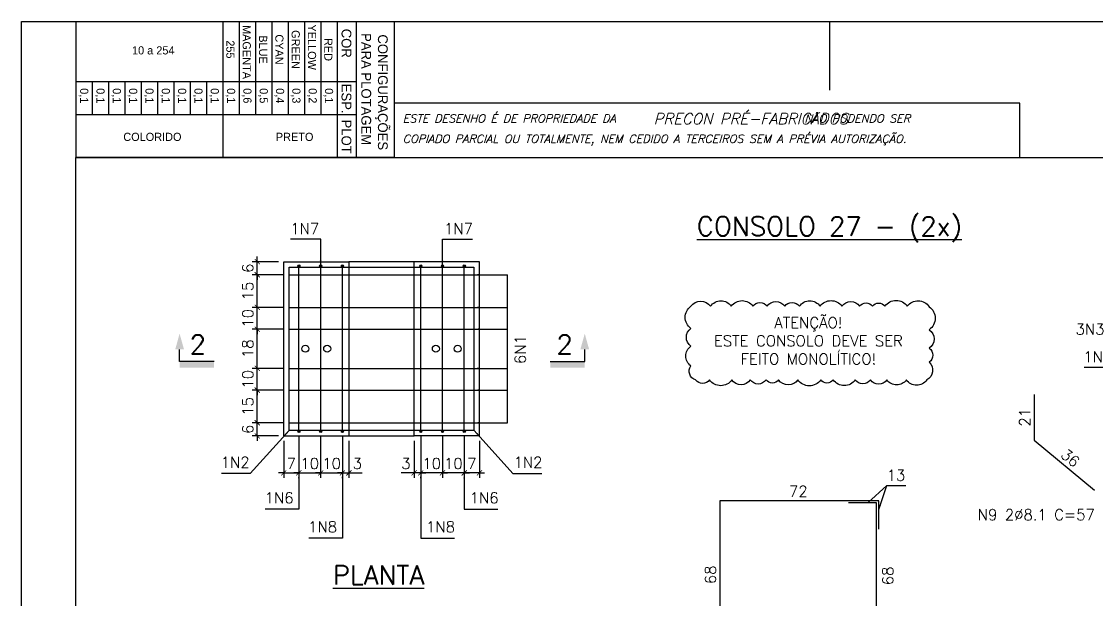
# Model space of a CAD drawing. Header units: centimetres. Extents: x 1658 to 14396, y 8294 to 11444.
# Drawn here: x 9541 to 11023, y 10647 to 11444 of the extents above; entities that cross this region are included whole.
import ezdxf
from ezdxf.enums import TextEntityAlignment as Align

# ---------------------------------------------------------------- set-up
doc = ezdxf.new("R2010")
doc.units = ezdxf.units.CM
doc.header["$LTSCALE"] = 50
doc.header["$MEASUREMENT"] = 0
doc.header["$PDMODE"] = 67
for name, color, linetype in [('FORMATO-PRECON', 2, 'Continuous'), ('HACHURAS-PRECON', 1, 'Continuous'), ('IND- CORTE-PRECON', 4, 'Continuous'), ('LINHA-01-PRECON', 1, 'Continuous'), ('LINHA-02-PRECON', 2, 'Continuous'), ('LINHA-04-PRECON', 4, 'Continuous'), ('TEXTO-35-PRECON', 5, 'Continuous'), ('X1', 2, 'Continuous')]:
    doc.layers.add(name, color=color, linetype=linetype)
doc.styles.add('PRECON-ROMANS', font='romans.shx')
doc.styles.add('R060', font='ACENT.shx', dxfattribs={"height": 75})
doc.styles.add('ROMANS', font='ROMANS.SHX', dxfattribs={"oblique": 15, "height": 3})
doc.styles.get("Standard").update_dxf_attribs({"font": 'romans.shx'})
doc.dimstyles.new('ESC50-50', dxfattribs={"dimscale": 50, "dimtxt": 0.2, "dimasz": 0.15, "dimexe": 0.15, "dimexo": 0.15, "dimgap": 0.08, "dimtad": 1, "dimdec": 1, "dimzin": 12, "dimdsep": 46, "dimtxsty": 'Standard', "dimblk": 'ARCHTICK', "dimcen": 0.09, "dimdle": 0.15, "dimclrd": 256, "dimclre": 256, "dimclrt": 2, "dimazin": 3, "dimtfac": 1, "dimtdec": 1, "dimtmove": 1, "dimatfit": 2, "dimfxl": 0.15, "dimtolj": 1, "dimtzin": 0, "dimarcsym": 0})
doc.dimstyles.new('ESC75-25', dxfattribs={"dimscale": 0, "dimtxt": 15, "dimasz": 7, "dimexe": 7, "dimexo": 7, "dimgap": 5.5, "dimtad": 1, "dimdec": 1, "dimlfac": 0.333333, "dimdsep": 46, "dimtxsty": 'Standard', "dimblk": 'ARCHTICK', "dimcen": 0.1, "dimdle": 7, "dimclrd": 256, "dimclre": 256, "dimclrt": 2, "dimadec": 0, "dimazin": 0, "dimtfac": 1, "dimtdec": 1, "dimtix": 1, "dimtmove": 2, "dimatfit": 3, "dimfxl": 1, "dimarcsym": 0})
doc.dimstyles.new('ESC75-75', dxfattribs={"dimscale": 0, "dimtxt": 15, "dimasz": 7, "dimexe": 7, "dimexo": 7, "dimgap": 5.5, "dimtad": 1, "dimdec": 1, "dimdsep": 46, "dimtxsty": 'Standard', "dimblk": 'ARCHTICK', "dimcen": 0.1, "dimdle": 7, "dimclrd": 256, "dimclre": 256, "dimclrt": 2, "dimadec": 0, "dimazin": 0, "dimtfac": 1, "dimtdec": 1, "dimtix": 1, "dimtmove": 2, "dimatfit": 3, "dimfxl": 1, "dimarcsym": 0})

# ---------------------------------------------------------------- blocks, each defined once
blk = doc.blocks.new('A$C0AF02B9D')
at = {"layer": 'FORMATO-PRECON', "color": 1}
for p, q in [((0, 585), (250, 585)), ((0, 0), (0, 585)), ((250, 585), (250, 0)), ((0, 480), (250, 480)), ((0, 450), (170.7, 450)), ((0, 420), (170.7, 420)), ((0, 390), (170.7, 390)), ((0, 360), (170.7, 360)), ((0, 330), (170.7, 330)), ((0, 300), (170.7, 300)), ((110.1, 240), (170.7, 240)), ((110.1, 210), (170.7, 210)), ((110.1, 180), (170.7, 180)), ((110.1, 150), (170.7, 150)), ((110.1, 150), (170.7, 150)), ((110.1, 120), (170.7, 120)), ((110.1, 120), (170.7, 120)), ((110.1, 90), (170.7, 90)), ((110.1, 90), (170.7, 90)), ((110.1, 60), (170.7, 60)), ((110.1, 60), (170.7, 60)), ((110.1, 30), (170.7, 30)), ((110.1, 30), (170.7, 30)), ((0, 0), (250, 0)), ((110.1, 0), (170.7, 0)), ((110.1, 0), (170.7, 0)), ((110.1, 0), (170.7, 0))]:
    blk.add_line(p, q, dxfattribs=at)
at = {"layer": 'FORMATO-PRECON'}
for p, q in [((0, 515), (250, 515)), ((110.1, 0), (110.1, 515)), ((170.7, 0), (170.7, 515)), ((0, 270), (250, 270))]:
    blk.add_line(p, q, dxfattribs=at)
at = {"layer": 'FORMATO-PRECON', "style": 'R060'}
for s, p in [('CONFIGURAÇÕES ', (133.4, 563.9)), ('PARA PLOTAGEM', (124.3, 533.7)), ('COR', (40, 497.3)), ('ESP.', (141.8, 497.3)), ('PLOT', (211.6, 497.3))]:
    blk.add_text(s, height=18, dxfattribs=at).set_placement(p, align=Align.MIDDLE)
at = {"layer": 'FORMATO-PRECON', "color": 1, "style": 'R060'}
for s, p in [('RED', (51.5, 464)), ('0,1', (136.5, 464)), ('YELLOW', (47.2, 434)), ('0,2', (136.5, 434)), ('GREEN', (51.5, 404)), ('0,3', (136.5, 404)), ('CYAN', (51.5, 374)), ('0,4', (136.5, 374)), ('BLUE', (51.5, 344)), ('0,5', (136.5, 344)), ('MAGENTA', (56.1, 314)), ('0,6', (136.5, 314)), ('255', (51.3, 284)), ('0,1', (136.5, 284)), ('0,1', (136.5, 254)), ('0,1', (136.5, 224)), ('0,1', (136.5, 194)), ('0,1', (136.5, 164)), ('0,1', (136.5, 134)), ('0,1', (136.5, 104)), ('0,1', (136.5, 74)), ('0,1', (136.5, 44)), ('0,1', (136.5, 14))]:
    blk.add_text(s, height=15, dxfattribs=at).set_placement(p, align=Align.MIDDLE)
for s, p in [('PRETO', (212, 402.1)), ('10 a 254', (53, 142.2)), ('COLORIDO', (212, 140.6))]:
    blk.add_text(s, height=15, rotation=90, dxfattribs=at).set_placement(p, align=Align.MIDDLE)
blk = doc.blocks.new('A$C432D58B7')
at = {"layer": 'LINHA-01-PRECON'}
blk.add_blockref('A$C0AF02B9D', (0, 0), dxfattribs=at)
blk = doc.blocks.new('A$C550964AD')
at = {"layer": 'LINHA-01-PRECON'}
blk.add_blockref('A$C432D58B7', (0, 0), dxfattribs=at)
blk = doc.blocks.new('A$C2E607E54')
at = {"layer": 'FORMATO-PRECON', "color": 6}
blk.add_line((1835, 4050), (685, 4050), dxfattribs=at)
at = {"layer": 'FORMATO-PRECON'}
for points in [[(0, 4200), (2970, 4200), (2970, 0), (0, 0)], [(685, 3950), (1835, 3950), (1835, 4050), (685, 4050)]]:
    blk.add_lwpolyline(points, close=True, dxfattribs=at)
blk.add_lwpolyline([(1485, 4200), (1485, 4073.6)], dxfattribs=at)
at = {"layer": 'FORMATO-PRECON', "color": 6}
blk.add_lwpolyline([(100, 3950), (2870, 3950), (2870, 100), (100, 100)], close=True, dxfattribs=at)
at = {"layer": 'TEXTO-35-PRECON', "rotation": 270}
blk.add_blockref('A$C550964AD', (100, 4200), dxfattribs=at)
at = {"layer": 'FORMATO-PRECON', "style": 'ROMANS', "oblique": 15}
for s, p in [('ESTE DESENHO É DE PROPRIEDADE DA                            NÃO PODENDO SER', (700.8, 4014.4)), ('COPIADO PARCIAL OU TOTALMENTE, NEM CEDIDO A TERCEIROS SEM A PRÉVIA AUTORIZAÇÃO.', (700.8, 3977))]:
    blk.add_text(s, height=15, dxfattribs=at).set_placement(p)
at = {"layer": 'FORMATO-PRECON', "color": 3, "style": 'ROMANS', "oblique": 15}
blk.add_text('PRECON PRÉ-FABRICADOS', height=20, dxfattribs=at).set_placement((1162, 4011.3))
blk = doc.blocks.new('*D149')
at = {"layer": 'Defpoints', "color": 0, "linetype": 'Continuous', "transparency": 16777216}
for p in [(10937, 10930), (10937, 10866.9), (10937, 10866.9)]:
    blk.add_point(p, dxfattribs=at)
at = {"layer": 'LINHA-01-PRECON', "color": 2, "linetype": 'Continuous', "transparency": 16777216, "insert": (10924, 10898.4), "char_height": 15, "attachment_point": 5, "rotation": 90}
blk.add_mtext('21', dxfattribs=at)
blk = doc.blocks.new('_ArchTick')
at = {"color": 0, "linetype": 'ByBlock', "const_width": 0.15}
blk.add_lwpolyline([(-0.5, -0.5), (0.5, 0.5)], dxfattribs=at)
blk = doc.blocks.new('*D150')
at = {"layer": 'Defpoints', "color": 0, "linetype": 'Continuous', "transparency": 16777216}
for p in [(10937, 10866.9), (11020, 10797.8), (11020, 10797.8)]:
    blk.add_point(p, dxfattribs=at)
at = {"layer": 'LINHA-01-PRECON', "color": 2, "linetype": 'Continuous', "transparency": 16777216, "insert": (10986.8, 10842.3), "char_height": 15, "attachment_point": 5, "rotation": 320.2182}
blk.add_mtext('36', dxfattribs=at)
blk = doc.blocks.new('*D97')
at = {"layer": 'Defpoints', "color": 0, "transparency": 16777216}
for p in [(9865.9, 10890.9), (9909.8, 10890.9), (9902.3, 10872.9)]:
    blk.add_point(p, dxfattribs=at)
at = {"layer": 'LINHA-01-PRECON', "lineweight": -2, "transparency": 16777216}
for p, q in [((9865.9, 10890.9), (9865.9, 10897.9)), ((9902.8, 10890.9), (9858.9, 10890.9)), ((9865.9, 10872.9), (9865.9, 10890.9)), ((9895.3, 10872.9), (9858.9, 10872.9)), ((9865.9, 10872.9), (9865.9, 10865.9))]:
    blk.add_line(p, q, dxfattribs=at)
at = {"layer": 'LINHA-01-PRECON', "lineweight": -2, "transparency": 16777216, "xscale": 7, "yscale": 7, "zscale": 7}
for p, rotation in [((9865.9, 10890.9), 270), ((9865.9, 10872.9), 90)]:
    blk.add_blockref('_ArchTick', p, dxfattribs=dict(at, rotation=rotation))
at = {"layer": 'LINHA-01-PRECON', "color": 2, "transparency": 16777216, "insert": (9852.9, 10881.9), "char_height": 15, "attachment_point": 5, "rotation": 90}
blk.add_mtext('6', dxfattribs=at)
blk = doc.blocks.new('*D98')
at = {"layer": 'Defpoints', "color": 0, "transparency": 16777216}
for p in [(9865.9, 10935.9), (9909.8, 10935.9), (9909.8, 10890.9)]:
    blk.add_point(p, dxfattribs=at)
at = {"layer": 'LINHA-01-PRECON', "lineweight": -2, "transparency": 16777216}
for p, q in [((9865.9, 10883.9), (9865.9, 10942.9)), ((9902.8, 10935.9), (9858.9, 10935.9)), ((9902.8, 10890.9), (9858.9, 10890.9))]:
    blk.add_line(p, q, dxfattribs=at)
at = {"layer": 'LINHA-01-PRECON', "lineweight": -2, "transparency": 16777216, "xscale": 7, "yscale": 7, "zscale": 7}
for p, rotation in [((9865.9, 10935.9), 90), ((9865.9, 10890.9), 270)]:
    blk.add_blockref('_ArchTick', p, dxfattribs=dict(at, rotation=rotation))
at = {"layer": 'LINHA-01-PRECON', "color": 2, "transparency": 16777216, "insert": (9852.9, 10913.4), "char_height": 15, "attachment_point": 5, "rotation": 90}
blk.add_mtext('15', dxfattribs=at)
blk = doc.blocks.new('*D99')
at = {"layer": 'Defpoints', "color": 0, "transparency": 16777216}
for p in [(9865.9, 10965.9), (9909.8, 10965.9), (9909.8, 10935.9)]:
    blk.add_point(p, dxfattribs=at)
at = {"layer": 'LINHA-01-PRECON', "lineweight": -2, "transparency": 16777216}
for p, q in [((9865.9, 10965.9), (9865.9, 10972.9)), ((9902.8, 10965.9), (9858.9, 10965.9)), ((9865.9, 10935.9), (9865.9, 10965.9)), ((9902.8, 10935.9), (9858.9, 10935.9)), ((9865.9, 10935.9), (9865.9, 10928.9))]:
    blk.add_line(p, q, dxfattribs=at)
at = {"layer": 'LINHA-01-PRECON', "lineweight": -2, "transparency": 16777216, "xscale": 7, "yscale": 7, "zscale": 7}
for p, rotation in [((9865.9, 10965.9), 270), ((9865.9, 10935.9), 90)]:
    blk.add_blockref('_ArchTick', p, dxfattribs=dict(at, rotation=rotation))
at = {"layer": 'LINHA-01-PRECON', "color": 2, "transparency": 16777216, "insert": (9852.9, 10950.9), "char_height": 15, "attachment_point": 5, "rotation": 90}
blk.add_mtext('10', dxfattribs=at)
blk = doc.blocks.new('*D100')
at = {"layer": 'Defpoints', "color": 0, "transparency": 16777216}
for p in [(9865.9, 11019.9), (9909.8, 11019.9), (9909.8, 10965.9)]:
    blk.add_point(p, dxfattribs=at)
at = {"layer": 'LINHA-01-PRECON', "lineweight": -2, "transparency": 16777216}
for p, q in [((9865.9, 10958.9), (9865.9, 11026.9)), ((9902.8, 11019.9), (9858.9, 11019.9)), ((9902.8, 10965.9), (9858.9, 10965.9))]:
    blk.add_line(p, q, dxfattribs=at)
at = {"layer": 'LINHA-01-PRECON', "lineweight": -2, "transparency": 16777216, "xscale": 7, "yscale": 7, "zscale": 7}
for p, rotation in [((9865.9, 11019.9), 90), ((9865.9, 10965.9), 270)]:
    blk.add_blockref('_ArchTick', p, dxfattribs=dict(at, rotation=rotation))
at = {"layer": 'LINHA-01-PRECON', "color": 2, "transparency": 16777216, "insert": (9852.9, 10992.9), "char_height": 15, "attachment_point": 5, "rotation": 90}
blk.add_mtext('18', dxfattribs=at)
blk = doc.blocks.new('*D101')
at = {"layer": 'Defpoints', "color": 0, "transparency": 16777216}
for p in [(9865.9, 11049.9), (9909.8, 11049.9), (9909.8, 11019.9)]:
    blk.add_point(p, dxfattribs=at)
at = {"layer": 'LINHA-01-PRECON', "lineweight": -2, "transparency": 16777216}
for p, q in [((9865.9, 11049.9), (9865.9, 11056.9)), ((9902.8, 11049.9), (9858.9, 11049.9)), ((9865.9, 11019.9), (9865.9, 11049.9)), ((9902.8, 11019.9), (9858.9, 11019.9)), ((9865.9, 11019.9), (9865.9, 11012.9))]:
    blk.add_line(p, q, dxfattribs=at)
at = {"layer": 'LINHA-01-PRECON', "lineweight": -2, "transparency": 16777216, "xscale": 7, "yscale": 7, "zscale": 7}
for p, rotation in [((9865.9, 11049.9), 270), ((9865.9, 11019.9), 90)]:
    blk.add_blockref('_ArchTick', p, dxfattribs=dict(at, rotation=rotation))
at = {"layer": 'LINHA-01-PRECON', "color": 2, "transparency": 16777216, "insert": (9852.9, 11034.9), "char_height": 15, "attachment_point": 5, "rotation": 90}
blk.add_mtext('10', dxfattribs=at)
blk = doc.blocks.new('*D102')
at = {"layer": 'Defpoints', "color": 0, "transparency": 16777216}
for p in [(9865.9, 11094.9), (9909.8, 11094.9), (9909.8, 11049.9)]:
    blk.add_point(p, dxfattribs=at)
at = {"layer": 'LINHA-01-PRECON', "lineweight": -2, "transparency": 16777216}
for p, q in [((9865.9, 11042.9), (9865.9, 11101.9)), ((9902.8, 11094.9), (9858.9, 11094.9)), ((9902.8, 11049.9), (9858.9, 11049.9))]:
    blk.add_line(p, q, dxfattribs=at)
at = {"layer": 'LINHA-01-PRECON', "lineweight": -2, "transparency": 16777216, "xscale": 7, "yscale": 7, "zscale": 7}
for p, rotation in [((9865.9, 11094.9), 90), ((9865.9, 11049.9), 270)]:
    blk.add_blockref('_ArchTick', p, dxfattribs=dict(at, rotation=rotation))
at = {"layer": 'LINHA-01-PRECON', "color": 2, "transparency": 16777216, "insert": (9852.9, 11072.4), "char_height": 15, "attachment_point": 5, "rotation": 90}
blk.add_mtext('15', dxfattribs=at)
blk = doc.blocks.new('*D103')
at = {"layer": 'Defpoints', "color": 0, "transparency": 16777216}
for p in [(9865.9, 11112.9), (9902.3, 11112.9), (9909.8, 11094.9)]:
    blk.add_point(p, dxfattribs=at)
at = {"layer": 'LINHA-01-PRECON', "lineweight": -2, "transparency": 16777216}
for p, q in [((9865.9, 11112.9), (9865.9, 11119.9)), ((9895.3, 11112.9), (9858.9, 11112.9)), ((9865.9, 11094.9), (9865.9, 11112.9)), ((9902.8, 11094.9), (9858.9, 11094.9)), ((9865.9, 11094.9), (9865.9, 11087.9))]:
    blk.add_line(p, q, dxfattribs=at)
at = {"layer": 'LINHA-01-PRECON', "lineweight": -2, "transparency": 16777216, "xscale": 7, "yscale": 7, "zscale": 7}
for p, rotation in [((9865.9, 11112.9), 270), ((9865.9, 11094.9), 90)]:
    blk.add_blockref('_ArchTick', p, dxfattribs=dict(at, rotation=rotation))
at = {"layer": 'LINHA-01-PRECON', "color": 2, "transparency": 16777216, "insert": (9852.9, 11103.9), "char_height": 15, "attachment_point": 5, "rotation": 90}
blk.add_mtext('6', dxfattribs=at)
blk = doc.blocks.new('*D109')
at = {"layer": 'Defpoints', "color": 0, "linetype": 'Continuous', "transparency": 16777216}
for p in [(10503.8, 10783.4), (10503.8, 10783.4), (10503.8, 10579.3)]:
    blk.add_point(p, dxfattribs=at)
at = {"layer": 'LINHA-01-PRECON', "color": 2, "linetype": 'Continuous', "transparency": 16777216, "insert": (10490.8, 10681.3), "char_height": 15, "attachment_point": 5, "rotation": 90}
blk.add_mtext('68', dxfattribs=at)
blk = doc.blocks.new('*D110')
at = {"layer": 'Defpoints', "color": 0, "linetype": 'Continuous', "transparency": 16777216}
for p in [(10719.8, 10783.4), (10719.8, 10783.4), (10719.8, 10579.3)]:
    blk.add_point(p, dxfattribs=at)
at = {"layer": 'LINHA-01-PRECON', "color": 2, "linetype": 'Continuous', "transparency": 16777216, "insert": (10735.2, 10679.8), "char_height": 15, "attachment_point": 5, "rotation": 90}
blk.add_mtext('68', dxfattribs=at)
blk = doc.blocks.new('*D111')
at = {"layer": 'Defpoints', "color": 0, "linetype": 'Continuous', "transparency": 16777216}
for p in [(10503.8, 10783.4), (10719.8, 10783.4), (10719.8, 10783.4)]:
    blk.add_point(p, dxfattribs=at)
at = {"layer": 'LINHA-01-PRECON', "color": 2, "linetype": 'Continuous', "transparency": 16777216, "insert": (10611.8, 10796.4), "char_height": 15, "attachment_point": 5}
blk.add_mtext('72', dxfattribs=at)
blk = doc.blocks.new('*D116')
at = {"layer": 'Defpoints', "color": 0, "transparency": 16777216}
for p in [(9923.3, 10878.9), (9902.3, 10872.9), (9923.3, 10821.8)]:
    blk.add_point(p, dxfattribs=at)
at = {"layer": 'LINHA-01-PRECON', "lineweight": -2, "transparency": 16777216}
for p, q in [((9902.3, 10865.9), (9902.3, 10814.8)), ((9923.3, 10871.9), (9923.3, 10814.8)), ((9902.3, 10821.8), (9895.3, 10821.8)), ((9902.3, 10821.8), (9923.3, 10821.8)), ((9923.3, 10821.8), (9930.3, 10821.8))]:
    blk.add_line(p, q, dxfattribs=at)
at = {"layer": 'LINHA-01-PRECON', "lineweight": -2, "transparency": 16777216, "xscale": 7, "yscale": 7, "zscale": 7}
blk.add_blockref('_ArchTick', (9902.3, 10821.8), dxfattribs=at)
at = {"layer": 'LINHA-01-PRECON', "lineweight": -2, "transparency": 16777216, "xscale": 7, "yscale": 7, "zscale": 7, "rotation": 180}
blk.add_blockref('_ArchTick', (9923.3, 10821.8), dxfattribs=at)
at = {"layer": 'LINHA-01-PRECON', "color": 2, "transparency": 16777216, "insert": (9912.8, 10834.8), "char_height": 15, "attachment_point": 5}
blk.add_mtext('7', dxfattribs=at)
blk = doc.blocks.new('*D117')
at = {"layer": 'Defpoints', "color": 0, "transparency": 16777216}
for p in [(9923.3, 10878.9), (9953.3, 10878.9), (9953.3, 10821.8)]:
    blk.add_point(p, dxfattribs=at)
at = {"layer": 'LINHA-01-PRECON', "lineweight": -2, "transparency": 16777216}
for p, q in [((9923.3, 10871.9), (9923.3, 10814.8)), ((9953.3, 10871.9), (9953.3, 10814.8)), ((9923.3, 10821.8), (9916.3, 10821.8)), ((9923.3, 10821.8), (9953.3, 10821.8)), ((9953.3, 10821.8), (9960.3, 10821.8))]:
    blk.add_line(p, q, dxfattribs=at)
at = {"layer": 'LINHA-01-PRECON', "lineweight": -2, "transparency": 16777216, "xscale": 7, "yscale": 7, "zscale": 7}
blk.add_blockref('_ArchTick', (9923.3, 10821.8), dxfattribs=at)
at = {"layer": 'LINHA-01-PRECON', "lineweight": -2, "transparency": 16777216, "xscale": 7, "yscale": 7, "zscale": 7, "rotation": 180}
blk.add_blockref('_ArchTick', (9953.3, 10821.8), dxfattribs=at)
at = {"layer": 'LINHA-01-PRECON', "color": 2, "transparency": 16777216, "insert": (9938.3, 10834.8), "char_height": 15, "attachment_point": 5}
blk.add_mtext('10', dxfattribs=at)
blk = doc.blocks.new('*D118')
at = {"layer": 'Defpoints', "color": 0, "transparency": 16777216}
for p in [(9953.3, 10878.9), (9983.3, 10878.9), (9983.3, 10821.8)]:
    blk.add_point(p, dxfattribs=at)
at = {"layer": 'LINHA-01-PRECON', "lineweight": -2, "transparency": 16777216}
for p, q in [((9953.3, 10871.9), (9953.3, 10814.8)), ((9983.3, 10871.9), (9983.3, 10814.8)), ((9953.3, 10821.8), (9946.3, 10821.8)), ((9953.3, 10821.8), (9983.3, 10821.8)), ((9983.3, 10821.8), (9990.3, 10821.8))]:
    blk.add_line(p, q, dxfattribs=at)
at = {"layer": 'LINHA-01-PRECON', "lineweight": -2, "transparency": 16777216, "xscale": 7, "yscale": 7, "zscale": 7}
blk.add_blockref('_ArchTick', (9953.3, 10821.8), dxfattribs=at)
at = {"layer": 'LINHA-01-PRECON', "lineweight": -2, "transparency": 16777216, "xscale": 7, "yscale": 7, "zscale": 7, "rotation": 180}
blk.add_blockref('_ArchTick', (9983.3, 10821.8), dxfattribs=at)
at = {"layer": 'LINHA-01-PRECON', "color": 2, "transparency": 16777216, "insert": (9968.3, 10834.8), "char_height": 15, "attachment_point": 5}
blk.add_mtext('10', dxfattribs=at)
blk = doc.blocks.new('*D119')
at = {"layer": 'Defpoints', "color": 0, "transparency": 16777216}
for p in [(9983.3, 10878.9), (9992.3, 10872.9), (9992.3, 10821.8)]:
    blk.add_point(p, dxfattribs=at)
at = {"layer": 'LINHA-01-PRECON', "lineweight": -2, "transparency": 16777216}
for p, q in [((9983.3, 10871.9), (9983.3, 10814.8)), ((9992.3, 10865.9), (9992.3, 10814.8)), ((9983.3, 10821.8), (9976.3, 10821.8)), ((9983.3, 10821.8), (9992.3, 10821.8)), ((9992.3, 10821.8), (9999.3, 10821.8))]:
    blk.add_line(p, q, dxfattribs=at)
at = {"layer": 'LINHA-01-PRECON', "lineweight": -2, "transparency": 16777216, "xscale": 7, "yscale": 7, "zscale": 7}
blk.add_blockref('_ArchTick', (9983.3, 10821.8), dxfattribs=at)
at = {"layer": 'LINHA-01-PRECON', "lineweight": -2, "transparency": 16777216, "xscale": 7, "yscale": 7, "zscale": 7, "rotation": 180}
blk.add_blockref('_ArchTick', (9992.3, 10821.8), dxfattribs=at)
at = {"layer": 'LINHA-01-PRECON', "color": 2, "transparency": 16777216, "insert": (10003.8, 10834.8), "char_height": 15, "attachment_point": 5}
blk.add_mtext('3', dxfattribs=at)
blk = doc.blocks.new('*D120')
at = {"layer": 'Defpoints', "color": 0, "transparency": 16777216}
for p in [(10151.3, 10878.9), (10172.3, 10872.9), (10151.3, 10821.8)]:
    blk.add_point(p, dxfattribs=at)
at = {"layer": 'LINHA-01-PRECON', "lineweight": -2, "transparency": 16777216}
for p, q in [((10151.3, 10871.9), (10151.3, 10814.8)), ((10172.3, 10865.9), (10172.3, 10814.8)), ((10151.3, 10821.8), (10144.3, 10821.8)), ((10172.3, 10821.8), (10151.3, 10821.8)), ((10172.3, 10821.8), (10179.3, 10821.8))]:
    blk.add_line(p, q, dxfattribs=at)
at = {"layer": 'LINHA-01-PRECON', "lineweight": -2, "transparency": 16777216, "xscale": 7, "yscale": 7, "zscale": 7}
blk.add_blockref('_ArchTick', (10151.3, 10821.8), dxfattribs=at)
at = {"layer": 'LINHA-01-PRECON', "lineweight": -2, "transparency": 16777216, "xscale": 7, "yscale": 7, "zscale": 7, "rotation": 180}
blk.add_blockref('_ArchTick', (10172.3, 10821.8), dxfattribs=at)
at = {"layer": 'LINHA-01-PRECON', "color": 2, "transparency": 16777216, "insert": (10161.8, 10834.8), "char_height": 15, "attachment_point": 5}
blk.add_mtext('7', dxfattribs=at)
blk = doc.blocks.new('*D121')
at = {"layer": 'Defpoints', "color": 0, "transparency": 16777216}
for p in [(10121.3, 10878.9), (10151.3, 10878.9), (10121.3, 10821.8)]:
    blk.add_point(p, dxfattribs=at)
at = {"layer": 'LINHA-01-PRECON', "lineweight": -2, "transparency": 16777216}
for p, q in [((10121.3, 10871.9), (10121.3, 10814.8)), ((10151.3, 10871.9), (10151.3, 10814.8)), ((10121.3, 10821.8), (10114.3, 10821.8)), ((10151.3, 10821.8), (10121.3, 10821.8)), ((10151.3, 10821.8), (10158.3, 10821.8))]:
    blk.add_line(p, q, dxfattribs=at)
at = {"layer": 'LINHA-01-PRECON', "lineweight": -2, "transparency": 16777216, "xscale": 7, "yscale": 7, "zscale": 7}
blk.add_blockref('_ArchTick', (10121.3, 10821.8), dxfattribs=at)
at = {"layer": 'LINHA-01-PRECON', "lineweight": -2, "transparency": 16777216, "xscale": 7, "yscale": 7, "zscale": 7, "rotation": 180}
blk.add_blockref('_ArchTick', (10151.3, 10821.8), dxfattribs=at)
at = {"layer": 'LINHA-01-PRECON', "color": 2, "transparency": 16777216, "insert": (10136.3, 10834.8), "char_height": 15, "attachment_point": 5}
blk.add_mtext('10', dxfattribs=at)
blk = doc.blocks.new('*D122')
at = {"layer": 'Defpoints', "color": 0, "transparency": 16777216}
for p in [(10091.3, 10878.9), (10121.3, 10878.9), (10091.3, 10821.8)]:
    blk.add_point(p, dxfattribs=at)
at = {"layer": 'LINHA-01-PRECON', "lineweight": -2, "transparency": 16777216}
for p, q in [((10091.3, 10871.9), (10091.3, 10814.8)), ((10121.3, 10871.9), (10121.3, 10814.8)), ((10091.3, 10821.8), (10084.3, 10821.8)), ((10121.3, 10821.8), (10091.3, 10821.8)), ((10121.3, 10821.8), (10128.3, 10821.8))]:
    blk.add_line(p, q, dxfattribs=at)
at = {"layer": 'LINHA-01-PRECON', "lineweight": -2, "transparency": 16777216, "xscale": 7, "yscale": 7, "zscale": 7}
blk.add_blockref('_ArchTick', (10091.3, 10821.8), dxfattribs=at)
at = {"layer": 'LINHA-01-PRECON', "lineweight": -2, "transparency": 16777216, "xscale": 7, "yscale": 7, "zscale": 7, "rotation": 180}
blk.add_blockref('_ArchTick', (10121.3, 10821.8), dxfattribs=at)
at = {"layer": 'LINHA-01-PRECON', "color": 2, "transparency": 16777216, "insert": (10106.3, 10834.8), "char_height": 15, "attachment_point": 5}
blk.add_mtext('10', dxfattribs=at)
blk = doc.blocks.new('*D123')
at = {"layer": 'Defpoints', "color": 0, "transparency": 16777216}
for p in [(10091.3, 10878.9), (10082.3, 10872.9), (10082.3, 10821.8)]:
    blk.add_point(p, dxfattribs=at)
at = {"layer": 'LINHA-01-PRECON', "lineweight": -2, "transparency": 16777216}
for p, q in [((10082.3, 10865.9), (10082.3, 10814.8)), ((10091.3, 10871.9), (10091.3, 10814.8)), ((10082.3, 10821.8), (10075.3, 10821.8)), ((10091.3, 10821.8), (10082.3, 10821.8)), ((10091.3, 10821.8), (10098.3, 10821.8))]:
    blk.add_line(p, q, dxfattribs=at)
at = {"layer": 'LINHA-01-PRECON', "lineweight": -2, "transparency": 16777216, "xscale": 7, "yscale": 7, "zscale": 7}
blk.add_blockref('_ArchTick', (10082.3, 10821.8), dxfattribs=at)
at = {"layer": 'LINHA-01-PRECON', "lineweight": -2, "transparency": 16777216, "xscale": 7, "yscale": 7, "zscale": 7, "rotation": 180}
blk.add_blockref('_ArchTick', (10091.3, 10821.8), dxfattribs=at)
at = {"layer": 'LINHA-01-PRECON', "color": 2, "transparency": 16777216, "insert": (10070.8, 10834.8), "char_height": 15, "attachment_point": 5}
blk.add_mtext('3', dxfattribs=at)
blk = doc.blocks.new('IND-CORTE-')
at = {"layer": 'IND- CORTE-PRECON', "color": 1}
for p, q in [((-11.2, 63.5), (-33.6, 63.5)), ((-11.2, 0), (-11.2, 63.5))]:
    blk.add_line(p, q, dxfattribs=at)
for points in [[(-33.6, 71.5), (-62.5, 63.5), (-33.6, 55.4)], [(0, 0), (-11.2, 0), (0, 63.5), (-11.2, 63.5)]]:
    blk.add_solid(points, dxfattribs=at)
at = {"layer": 'IND- CORTE-PRECON', "linetype": 'Continuous', "style": 'ROMANS', "flags": 8}
blk.add_attdef('B', (-57.7, 9.1), '', height=35, dxfattribs=at)

msp = doc.modelspace()

# ---------------------------------------------------------------- hatches: boundary and pattern name
at = {"layer": 'LINHA-01-PRECON', "linetype": 'Continuous'}
h = msp.add_hatch(color=256, dxfattribs=at)
h.dxf.hatch_style = 1
edge = h.paths.add_edge_path()
edge.add_arc((9923.31, 11106.9), 1.5, 0, 360)
h = msp.add_hatch(color=256, dxfattribs=at)
h.dxf.hatch_style = 1
edge = h.paths.add_edge_path()
edge.add_arc((9953.31, 11106.9), 1.5, 0, 360)
h = msp.add_hatch(color=256, dxfattribs=at)
h.dxf.hatch_style = 1
edge = h.paths.add_edge_path()
edge.add_arc((9983.31, 11106.9), 1.5, 0, 360)
h = msp.add_hatch(color=256, dxfattribs=at)
h.dxf.hatch_style = 1
edge = h.paths.add_edge_path()
edge.add_arc((10091.31, 11106.9), 1.5, 0, 360)
h = msp.add_hatch(color=256, dxfattribs=at)
h.dxf.hatch_style = 1
edge = h.paths.add_edge_path()
edge.add_arc((10121.31, 11106.9), 1.5, 0, 360)
h = msp.add_hatch(color=256, dxfattribs=at)
h.dxf.hatch_style = 1
edge = h.paths.add_edge_path()
edge.add_arc((10151.31, 11106.9), 1.5, 0, 360)
h = msp.add_hatch(color=256, dxfattribs=at)
h.dxf.hatch_style = 1
edge = h.paths.add_edge_path()
edge.add_arc((9923.31, 10878.9), 1.5, 0, 360)
h = msp.add_hatch(color=256, dxfattribs=at)
h.dxf.hatch_style = 1
edge = h.paths.add_edge_path()
edge.add_arc((9953.31, 10878.9), 1.5, 0, 360)
h = msp.add_hatch(color=256, dxfattribs=at)
h.dxf.hatch_style = 1
edge = h.paths.add_edge_path()
edge.add_arc((9983.31, 10878.9), 1.5, 0, 360)
h = msp.add_hatch(color=256, dxfattribs=at)
h.dxf.hatch_style = 1
edge = h.paths.add_edge_path()
edge.add_arc((10091.31, 10878.9), 1.5, 0, 360)
h = msp.add_hatch(color=256, dxfattribs=at)
h.dxf.hatch_style = 1
edge = h.paths.add_edge_path()
edge.add_arc((10121.31, 10878.9), 1.5, 0, 360)
h = msp.add_hatch(color=256, dxfattribs=at)
h.dxf.hatch_style = 1
edge = h.paths.add_edge_path()
edge.add_arc((10151.31, 10878.9), 1.5, 0, 360)

# ---------------------------------------------------------------- linework, layer by layer
at = {"layer": 'LINHA-01-PRECON'}
for p, q in [((9992.31, 10821.77), (10010.48, 10821.77)), ((10082.31, 10821.77), (10064.14, 10821.77))]:
    msp.add_line(p, q, dxfattribs=at)
msp.add_lwpolyline([(10463.84, 11051.48, -0.5205671), (10490.68, 11051.48, -0.5205671), (10519.44, 11051.48, -0.5205671), (10549.15, 11051.48, -0.5205671), (10568.81, 11051.48, -0.5205671), (10593.08, 11051.48, -0.5205671), (10613.28, 11051.48, -0.5205671), (10641.93, 11051.48, -0.5205671), (10671.94, 11051.48, -0.5205671), (10696.39, 11051.48, -0.5205671), (10714.07, 11051.48, -0.5205671), (10731.1, 11051.48, -0.5205671), (10762.04, 11051.48, -0.5205671), (10792.25, 11050.79, -0.5205671), (10792.25, 11019.14, -0.5205671), (10792.25, 10993.55, -0.5205671), (10792.25, 10974.26, -0.5205671), (10788.96, 10949.97, -0.5205671), (10760.75, 10949.97, -0.5205671), (10733.79, 10949.97, -0.5205671), (10711.24, 10949.97, -0.5205671), (10690.39, 10949.97, -0.5205671), (10659.92, 10949.97, -0.5205671), (10642.75, 10949.97, -0.5205671), (10611.22, 10949.97, -0.5205671), (10584.59, 10949.97, -0.5205671), (10567.42, 10949.97, -0.5205671), (10545.55, 10949.97, -0.5205671), (10520.16, 10949.97, -0.5205671), (10489.42, 10949.97, -0.5205671), (10470.29, 10949.97, -0.5205671), (10463.84, 10969.22, -0.5205671), (10463.84, 10996.41, -0.5205671), (10463.84, 11020.97, -0.5205671)], format="xyb", close=True, dxfattribs=at)
at = {"layer": 'LINHA-01-PRECON', "linetype": 'Continuous'}
for centre in [(9923.31, 11106.9), (9953.31, 11106.9), (9983.31, 11106.9), (10091.31, 11106.9), (10121.31, 11106.9), (10151.31, 11106.9), (9923.31, 10878.9), (9953.31, 10878.9), (9983.31, 10878.9), (10091.31, 10878.9), (10121.31, 10878.9), (10151.31, 10878.9)]:
    msp.add_circle(centre, 1.5, dxfattribs=at)
at = {"layer": 'LINHA-02-PRECON'}
for p, q in [((9902.31, 11112.9), (9992.31, 11112.9)), ((9902.31, 10872.9), (9902.31, 11112.9)), ((10082.31, 11112.9), (9992.31, 11112.9)), ((9992.31, 11112.9), (9992.31, 10872.9)), ((10172.12, 11112.9), (10082.12, 11112.9)), ((10082.31, 10872.9), (10082.31, 11112.9)), ((10172.12, 10872.9), (10172.12, 11112.9)), ((9902.31, 10872.9), (9992.31, 10872.9)), ((9992.31, 10872.9), (10082.31, 10872.9)), ((10172.12, 10872.9), (10082.12, 10872.9))]:
    msp.add_line(p, q, dxfattribs=at)
for centre in [(9932.31, 10992.9), (9962.31, 10992.9), (10112.12, 10992.9), (10142.12, 10992.9)]:
    msp.add_circle(centre, 4.8, dxfattribs=at)
at = {"layer": 'LINHA-04-PRECON'}
for p, q in [((9923.31, 10880.4), (9923.31, 11105.4)), ((9953.31, 10880.4), (9953.31, 11105.4)), ((9983.31, 10880.4), (9983.31, 11105.4)), ((10091.31, 10880.4), (10091.31, 11105.4)), ((10121.31, 10880.4), (10121.31, 11105.4)), ((10151.31, 10880.4), (10151.31, 11105.4)), ((9909.81, 11094.9), (10164.62, 11094.9)), ((9909.81, 11049.9), (10164.62, 11049.9)), ((9909.81, 11019.9), (10164.62, 11019.9)), ((9909.81, 10965.9), (10164.62, 10965.9)), ((9909.81, 10935.9), (10164.62, 10935.9)), ((9909.81, 10890.9), (10164.62, 10890.9))]:
    msp.add_line(p, q, dxfattribs=at)
msp.add_lwpolyline([(9909.81, 10880.4), (9909.81, 11105.4), (10164.62, 11105.4), (10164.62, 10880.4)], close=True, dxfattribs=at)
msp.add_lwpolyline([(10722.79, 10744.36), (10722.79, 10783.36), (10503.79, 10783.36), (10503.79, 10579.25), (10719.79, 10579.25), (10719.79, 10780.36), (10680.79, 10780.36)], dxfattribs=at)
msp.add_polyline3d([(10936.96, 10929.97, 0), (10936.96, 10866.89, 0), (11019.95, 10797.79, 0)], dxfattribs=at)

# ---------------------------------------------------------------- block references
at = {"layer": 'HACHURAS-PRECON', "xscale": 0.7499999999999996, "yscale": 0.7499999999999996, "zscale": 0.7499999999999996}
msp.add_blockref('A$C2E607E54', (9540.86, 8293.94), dxfattribs=at)
at = {"layer": 'TEXTO-35-PRECON', "linetype": 'ByBlock'}
ref = msp.add_blockref('IND-CORTE-', (9806.44, 10966.84), dxfattribs=dict(at, xscale=-0.75, yscale=0.75, zscale=0.75, rotation=90))
ref.add_attrib('B', '2', (9772.77, 10985.75), dxfattribs={"layer": 'IND- CORTE-PRECON', "color": 5, "linetype": 'Continuous', "height": 26.25, "style": 'ROMANS', "flags": 8})
ref = msp.add_blockref('IND-CORTE-', (10269.78, 10966.84), dxfattribs=dict(at, xscale=0.75, yscale=0.75, zscale=0.75, rotation=270))
ref.add_attrib('B', '2', (10278.44, 10985.75), dxfattribs={"layer": 'IND- CORTE-PRECON', "color": 5, "linetype": 'Continuous', "height": 26.25, "style": 'ROMANS', "flags": 8})

# ---------------------------------------------------------------- texts
at = {"layer": 'LINHA-01-PRECON', "color": 4, "char_height": 26.25, "attachment_point": 5}
for s, insert in [('{\\LCONSOLO 27 - (2x)}', (10654.61, 11157.35)), ('{\\LPLANTA}', (10032.99, 10681.07, -0.02))]:
    msp.add_mtext(s, dxfattribs=dict(at, insert=insert))
at = {"layer": 'LINHA-01-PRECON', "color": 2, "linetype": 'Continuous', "char_height": 15, "attachment_point": 5}
for s, insert in [('1N7', (9931.32, 11158.38)), ('1N7', (10143.3, 11158.38)), ('{\\C4;ATENÇÃO!\\P}ESTE CONSOLO DEVE SER\\PFEITO MONOLÍTICO!', (10625.74, 11003.77)), ('3N3', (11014.02, 11019.93)), ('1N5', (11024.86, 10981.83)), ('1N2', (9835.48, 10836.39)), ('1N2', (10239.14, 10836.39)), ('13', (10746.46, 10818.49)), ('1N6', (9895.99, 10787.38)), ('1N6', (10178.63, 10787.38)), ('1N8', (9955.99, 10747.38)), ('1N8', (10118.63, 10747.38))]:
    msp.add_mtext(s, dxfattribs=dict(at, insert=insert))
at = {"layer": 'LINHA-01-PRECON', "color": 2, "linetype": 'Continuous', "insert": (10228.45, 10991.81), "char_height": 15, "attachment_point": 5, "rotation": 90}
msp.add_mtext('6N1', dxfattribs=at)
at = {"layer": 'X1', "style": 'PRECON-ROMANS'}
msp.add_text('N9 2%%C8.1 C=57', height=15, dxfattribs=at).set_placement((10859.24, 10756.58))

# ---------------------------------------------------------------- dimensions: what is measured, and where the dimension line sits
at = {"layer": 'LINHA-01-PRECON'}
for base, p1, p2, angle, picture, middle in [((9865.89, 11112.9), (9909.81, 11094.9), (9902.31, 11112.9), 90, '*D103', (9852.89, 11103.9)), ((9865.89, 11094.9), (9909.81, 11049.9), (9909.81, 11094.9), 90, '*D102', (9852.89, 11072.4)), ((9865.89, 11049.9), (9909.81, 11019.9), (9909.81, 11049.9), 90, '*D101', (9852.89, 11034.9)), ((9865.89, 11019.9), (9909.81, 10965.9), (9909.81, 11019.9), 90, '*D100', (9852.89, 10992.9)), ((9865.89, 10965.9), (9909.81, 10935.9), (9909.81, 10965.9), 90, '*D99', (9852.89, 10950.9)), ((9865.89, 10935.9), (9909.81, 10890.9), (9909.81, 10935.9), 90, '*D98', (9852.89, 10913.4)), ((9865.89, 10890.9), (9902.31, 10872.9), (9909.81, 10890.9), 90, '*D97', (9852.89, 10881.9)), ((9923.31, 10821.77), (9902.31, 10872.9), (9923.31, 10878.9), 180, '*D116', (9912.81, 10834.77)), ((9953.31, 10821.77), (9923.31, 10878.9), (9953.31, 10878.9), 180, '*D117', (9938.31, 10834.77)), ((9983.31, 10821.77), (9953.31, 10878.9), (9983.31, 10878.9), 180, '*D118', (9968.31, 10834.77))]:
    dim = msp.add_linear_dim(base=base, p1=p1, p2=p2, angle=angle, dimstyle='ESC75-25', override={"dimscale": 1}, dxfattribs=at)
    dim.commit()
    dim.dimension.update_dxf_attribs({"geometry": picture, "text_midpoint": middle})
at = {"layer": 'LINHA-01-PRECON', "linetype": 'Continuous'}
for p1, p2, picture, middle in [((10936.96, 10929.97), (10936.96, 10866.89), '*D149', (10923.96, 10898.43)), ((10936.96, 10866.89), (11019.95, 10797.79), '*D150', (10986.78, 10842.33))]:
    dim = msp.add_aligned_dim(p1=p1, p2=p2, distance=0, dimstyle='ESC75-25', override={"dimscale": 1, "dimse1": 1, "dimse2": 1, "dimsd1": 1, "dimsd2": 1}, dxfattribs=at)
    dim.commit()
    dim.dimension.update_dxf_attribs({"geometry": picture, "text_midpoint": middle})
at = {"layer": 'LINHA-01-PRECON'}
dim = msp.add_linear_dim(base=(9992.31, 10821.77), p1=(9983.31, 10878.9), p2=(9992.31, 10872.9), angle=180, dimstyle='ESC75-25', override={"dimscale": 1}, dxfattribs=at)
dim.commit()
dim.dimension.update_dxf_attribs({"geometry": '*D119', "text_midpoint": (10003.8, 10834.77), "dimtype": 160})
dim = msp.add_linear_dim(base=(10082.31, 10821.77), p1=(10091.31, 10878.9), p2=(10082.31, 10872.9), dimstyle='ESC75-25', override={"dimscale": 1}, dxfattribs=at)
dim.commit()
dim.dimension.update_dxf_attribs({"geometry": '*D123', "text_midpoint": (10070.83, 10834.77), "dimtype": 160})
for base, p1, p2, picture, middle in [((10091.31, 10821.77), (10121.31, 10878.9), (10091.31, 10878.9), '*D122', (10106.31, 10834.77)), ((10121.31, 10821.77), (10151.31, 10878.9), (10121.31, 10878.9), '*D121', (10136.31, 10834.77)), ((10151.31, 10821.77), (10172.31, 10872.9), (10151.31, 10878.9), '*D120', (10161.81, 10834.77))]:
    dim = msp.add_linear_dim(base=base, p1=p1, p2=p2, dimstyle='ESC75-25', override={"dimscale": 1}, dxfattribs=at)
    dim.commit()
    dim.dimension.update_dxf_attribs({"geometry": picture, "text_midpoint": middle})
at = {"layer": 'LINHA-01-PRECON', "linetype": 'Continuous'}
dim = msp.add_linear_dim(base=(10719.79, 10783.36), p1=(10503.79, 10783.36), p2=(10719.79, 10783.36), dimstyle='ESC75-25', override={"dimscale": 1, "dimse1": 1, "dimse2": 1, "dimsd1": 1, "dimsd2": 1}, dxfattribs=at)
dim.commit()
dim.dimension.update_dxf_attribs({"geometry": '*D111', "text_midpoint": (10611.79, 10796.36)})
dim = msp.add_linear_dim(base=(10503.79, 10783.36), p1=(10503.79, 10579.25), p2=(10503.79, 10783.36), angle=90, dimstyle='ESC75-25', override={"dimscale": 1, "dimse1": 1, "dimse2": 1, "dimsd1": 1, "dimsd2": 1}, dxfattribs=at)
dim.commit()
dim.dimension.update_dxf_attribs({"geometry": '*D109', "text_midpoint": (10490.79, 10681.31)})
dim = msp.add_linear_dim(base=(10719.79, 10783.36), p1=(10719.79, 10579.25), p2=(10719.79, 10783.36), angle=90, dimstyle='ESC75-25', override={"dimscale": 1, "dimse1": 1, "dimse2": 1, "dimsd1": 1, "dimsd2": 1}, dxfattribs=at)
dim.commit()
dim.dimension.update_dxf_attribs({"geometry": '*D110', "text_midpoint": (10735.19, 10679.81), "dimtype": 160})

# ---------------------------------------------------------------- leaders
at = {"layer": 'LINHA-01-PRECON'}
for points in [[(9953.31, 11106.9), (9953.31, 11143.84), (9911.86, 11143.84)], [(10121.31, 11106.9), (10121.31, 11143.84), (10162.77, 11143.84)], [(10164.62, 11094.9), (10210.98, 11094.9)], [(10164.62, 10890.9), (10210.98, 10890.9), (10210.98, 11094.9)], [(10164.62, 11049.9), (10210.98, 11049.9)], [(10164.62, 11019.9), (10210.98, 11019.9)], [(11087.8, 10966.93), (11005.77, 10966.93)], [(10164.62, 10965.9), (10210.98, 10965.9)], [(10164.62, 10935.9), (10210.98, 10935.9)], [(9923.31, 10821.77), (9923.31, 10771.84), (9876.86, 10771.84)], [(9983.31, 10821.77), (9983.31, 10731.84), (9936.86, 10731.84)], [(10091.31, 10821.77), (10091.31, 10731.84), (10137.77, 10731.84)], [(10151.31, 10821.77), (10151.31, 10771.84), (10197.77, 10771.84)]]:
    msp.add_leader(points, dimstyle='ESC50-50', override={"dimgap": 0.08, "dimtad": 1}, dxfattribs=at)
at = {"layer": 'LINHA-01-PRECON', "linetype": 'Continuous'}
for points in [[(9909.81, 10880.4), (9856.16, 10820.9), (9816.44, 10820.9)], [(10164.81, 10880.4), (10218.46, 10820.9), (10258.18, 10820.9)], [(10707.79, 10780.36), (10733.73, 10804.43)], [(10722.79, 10771.36), (10733.73, 10804.43), (10759.94, 10804.43)]]:
    msp.add_leader(points, dimstyle='ESC75-75', override={"dimscale": 1, "dimtad": 0}, dxfattribs=at)

doc.saveas('drawing.dxf')
